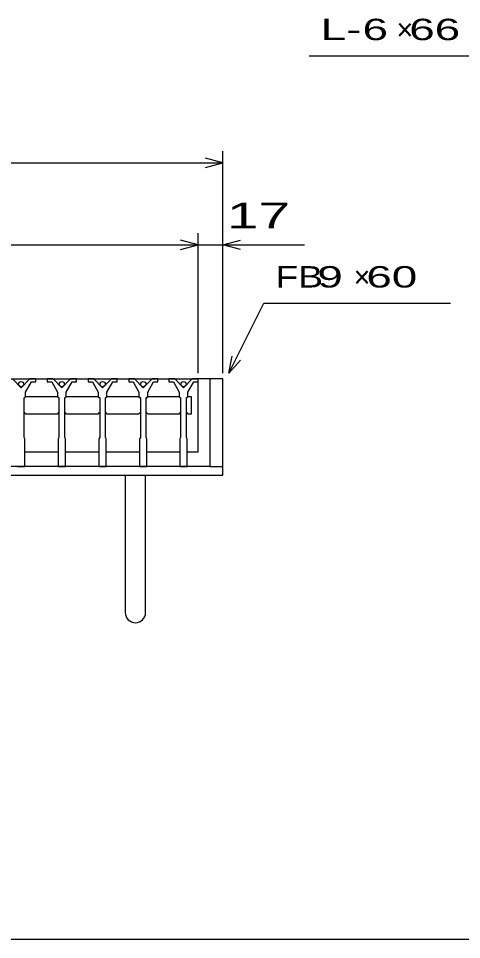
# Model space of a CAD drawing. Units: millimetres, scale not verified. Extents: x -1456 to 1379, y -1028 to 847.
# Drawn here: x -619 to -315, y -913 to -282 of the extents above; entities that cross this region are included whole.
import ezdxf
from ezdxf.enums import TextEntityAlignment as Align

# ---------------------------------------------------------------- set-up
doc = ezdxf.new("R2010")
doc.units = ezdxf.units.MM
doc.header["$LTSCALE"] = 8
for name, color, linetype, lineweight in [('0_2', 150, 'Continuous', 25), ('16', 3, 'Continuous', 25), ('19', 6, 'Continuous', 25), ('22', 2, 'Continuous', 25)]:
    doc.layers.add(name, color=color, linetype=linetype, lineweight=lineweight)
doc.styles.add('ベクトル', font='')
doc.styles.get('ベクトル').set_extended_font_data('ベクトル')

msp = doc.modelspace()

# ---------------------------------------------------------------- linework, layer by layer
at = {"layer": '0_2'}
msp.add_line((1379.2, -912.8), (-1388.8, -912.8), dxfattribs=at)
at = {"layer": '16'}
for p, q in [((-989.4, -528.7), (-495.4, -528.7)), ((-616.7, -534.7), (-622.7, -528.7)), ((-610.7, -528.7), (-616.7, -534.7)), ((-606.7, -528.7), (-610.7, -528.7)), ((-606.7, -530.7), (-606.7, -528.7)), ((-598.8, -528.7), (-598.8, -530.7)), ((-594.8, -528.7), (-598.8, -528.7)), ((-588.8, -534.7), (-594.8, -528.7)), ((-582.8, -528.7), (-588.8, -534.7)), ((-578.8, -528.7), (-582.8, -528.7)), ((-578.8, -530.7), (-578.8, -528.7)), ((-570.9, -528.7), (-570.9, -530.7)), ((-566.9, -528.7), (-570.9, -528.7)), ((-560.9, -534.7), (-566.9, -528.7)), ((-554.9, -528.7), (-560.9, -534.7)), ((-550.9, -528.7), (-554.9, -528.7)), ((-550.9, -530.7), (-550.9, -528.7)), ((-543, -528.7), (-543, -530.7)), ((-539, -528.7), (-543, -528.7)), ((-533, -534.7), (-539, -528.7)), ((-527, -528.7), (-533, -534.7)), ((-523, -528.7), (-527, -528.7)), ((-523, -530.7), (-523, -528.7)), ((-515.4, -528.7), (-515.4, -530.7)), ((-511.4, -528.7), (-515.4, -528.7)), ((-505.4, -534.7), (-511.4, -528.7)), ((-499.4, -528.7), (-505.4, -534.7)), ((-495.4, -528.7), (-499.4, -528.7)), ((-495.4, -530.7), (-495.4, -528.7)), ((-495.4, -578.7), (-495.4, -528.7)), ((-613.7, -537.7), (-609.7, -530.7)), ((-609.7, -530.7), (-606.7, -530.7)), ((-598.8, -530.7), (-595.8, -530.7)), ((-595.8, -530.7), (-591.8, -537.7)), ((-585.8, -537.7), (-581.8, -530.7)), ((-581.8, -530.7), (-578.8, -530.7)), ((-570.9, -530.7), (-567.9, -530.7)), ((-567.9, -530.7), (-563.9, -537.7)), ((-557.9, -537.7), (-553.9, -530.7)), ((-553.9, -530.7), (-550.9, -530.7)), ((-543, -530.7), (-540, -530.7)), ((-540, -530.7), (-536, -537.7)), ((-530, -537.7), (-526, -530.7)), ((-526, -530.7), (-523, -530.7)), ((-515.4, -530.7), (-512.4, -530.7)), ((-512.4, -530.7), (-508.4, -537.7)), ((-502.4, -537.7), (-498.4, -530.7)), ((-498.4, -530.7), (-495.4, -530.7)), ((-614.7, -541.7), (-613.7, -540.7)), ((-614.7, -568.7), (-614.7, -541.7)), ((-614.45, -541.7), (-613.45, -540.7)), ((-613.7, -540.7), (-613.7, -537.7)), ((-613.45, -540.7), (-592.05, -540.7)), ((-592.05, -540.7), (-591.05, -541.7)), ((-591.8, -537.7), (-591.8, -540.7)), ((-591.8, -540.7), (-590.8, -541.7)), ((-590.8, -541.7), (-590.8, -568.7)), ((-586.8, -541.7), (-585.8, -540.7)), ((-586.8, -568.7), (-586.8, -541.7)), ((-586.55, -541.7), (-585.55, -540.7)), ((-585.8, -540.7), (-585.8, -537.7)), ((-585.55, -540.7), (-564.15, -540.7)), ((-564.15, -540.7), (-563.15, -541.7)), ((-563.9, -537.7), (-563.9, -540.7)), ((-563.9, -540.7), (-562.9, -541.7)), ((-562.9, -541.7), (-562.9, -568.7)), ((-558.9, -541.7), (-557.9, -540.7)), ((-558.9, -568.7), (-558.9, -541.7)), ((-558.65, -541.7), (-557.65, -540.7)), ((-557.9, -540.7), (-557.9, -537.7)), ((-557.65, -540.7), (-536.25, -540.7)), ((-536.25, -540.7), (-535.25, -541.7)), ((-536, -537.7), (-536, -540.7)), ((-536, -540.7), (-535, -541.7)), ((-535, -541.7), (-535, -568.7)), ((-531, -541.7), (-530, -540.7)), ((-531, -568.7), (-531, -541.7)), ((-530.75, -541.7), (-529.75, -540.7)), ((-530, -540.7), (-530, -537.7)), ((-529.75, -540.7), (-508.65, -540.7)), ((-508.65, -540.7), (-507.65, -541.7)), ((-508.4, -537.7), (-508.4, -540.7)), ((-508.4, -540.7), (-507.4, -541.7)), ((-507.4, -541.7), (-507.4, -568.7)), ((-503.4, -541.7), (-502.4, -540.7)), ((-503.4, -568.7), (-503.4, -541.7)), ((-503.15, -541.7), (-502.15, -540.7)), ((-502.4, -540.7), (-502.4, -537.7)), ((-502.15, -540.7), (-500.15, -540.7)), ((-500.15, -540.7), (-500.15, -552.7)), ((-613.45, -552.7), (-614.45, -551.7)), ((-592.05, -552.7), (-613.45, -552.7)), ((-591.05, -551.7), (-592.05, -552.7)), ((-585.55, -552.7), (-586.55, -551.7)), ((-564.15, -552.7), (-585.55, -552.7)), ((-563.15, -551.7), (-564.15, -552.7)), ((-557.65, -552.7), (-558.65, -551.7)), ((-536.25, -552.7), (-557.65, -552.7)), ((-535.25, -551.7), (-536.25, -552.7)), ((-529.75, -552.7), (-530.75, -551.7)), ((-508.65, -552.7), (-529.75, -552.7)), ((-507.65, -551.7), (-508.65, -552.7)), ((-502.15, -552.7), (-503.15, -551.7)), ((-500.15, -552.7), (-502.15, -552.7)), ((-614.2, -569.7), (-614.7, -568.7)), ((-614.2, -588.7), (-614.2, -569.7)), ((-590.8, -568.7), (-591.3, -569.7)), ((-591.3, -569.7), (-591.3, -588.7)), ((-586.3, -569.7), (-586.8, -568.7)), ((-586.3, -588.7), (-586.3, -569.7)), ((-562.9, -568.7), (-563.4, -569.7)), ((-563.4, -569.7), (-563.4, -588.7)), ((-558.4, -569.7), (-558.9, -568.7)), ((-558.4, -588.7), (-558.4, -569.7)), ((-535, -568.7), (-535.5, -569.7)), ((-535.5, -569.7), (-535.5, -588.7)), ((-530.5, -569.7), (-531, -568.7)), ((-530.5, -588.7), (-530.5, -569.7)), ((-507.4, -568.7), (-507.9, -569.7)), ((-507.9, -569.7), (-507.9, -588.7)), ((-502.9, -569.7), (-503.4, -568.7)), ((-502.9, -588.7), (-502.9, -569.7)), ((-614.2, -578.7), (-591.3, -578.7)), ((-586.3, -578.7), (-563.4, -578.7)), ((-558.4, -578.7), (-535.5, -578.7)), ((-530.5, -578.7), (-507.9, -578.7)), ((-502.9, -578.7), (-495.4, -578.7)), ((-619.2, -588.7), (-614.2, -588.7)), ((-591.3, -588.7), (-586.3, -588.7)), ((-563.4, -588.7), (-558.4, -588.7)), ((-535.5, -588.7), (-530.5, -588.7)), ((-507.9, -588.7), (-502.9, -588.7))]:
    msp.add_line(p, q, dxfattribs=at)
for centre in [(-616.7, -532.2), (-588.8, -532.2), (-560.9, -532.2), (-533, -532.2), (-505.4, -532.2)]:
    msp.add_circle(centre, 1.8, dxfattribs=at)
at = {"layer": '19'}
for p, q in [((-478.4, -528.7), (-495.4, -528.7)), ((-487.4, -528.7), (-487.4, -588.7)), ((-478.4, -594.7), (-478.4, -528.7)), ((-487.4, -588.7), (-997.4, -588.7)), ((-487.4, -588.7), (-478.4, -588.7)), ((-1006.4, -594.7), (-478.4, -594.7)), ((-545.4, -594.7), (-545.4, -688.7)), ((-531.4, -688.7), (-531.4, -594.7))]:
    msp.add_line(p, q, dxfattribs=at)
msp.add_arc((-538.4, -688.7), 7, 180, 0, dxfattribs=at)
at = {"layer": '22', "color": 4}
for p, q in [((-419.4, -307.2), (-259.4, -307.2)), ((-478.4, -380.7), (-490.4, -377.5)), ((-478.4, -524.7), (-478.4, -372.7)), ((-1006.4, -380.7), (-478.4, -380.7)), ((-490.4, -383.9), (-478.4, -380.7)), ((-495.4, -524.7), (-495.4, -428.7)), ((-478.4, -524.7), (-478.4, -428.7)), ((-495.4, -436.7), (-507.4, -433.5)), ((-478.4, -436.7), (-466.4, -433.5)), ((-989.4, -436.7), (-495.4, -436.7)), ((-507.4, -439.9), (-495.4, -436.7)), ((-495.4, -436.7), (-478.4, -436.7)), ((-466.4, -439.9), (-478.4, -436.7)), ((-478.4, -436.7), (-422.4, -436.7)), ((-474.4, -524.7), (-450.4, -476.7)), ((-450.4, -476.7), (-322.4, -476.7)), ((-474.4, -524.7), (-472, -513.02)), ((-474.4, -524.7), (-466.4, -515.9))]:
    msp.add_line(p, q, dxfattribs=at)

# ---------------------------------------------------------------- texts
at = {"layer": '22', "style": 'ベクトル'}
for s, height, width, p in [('L-', 14.66, 1.6, (-411.4, -289.2)), (' 6 ', 14.66, 1.6, (-391.4, -289.2)), (' 66 ', 14.66, 1.6, (-359.4, -289.2)), (' 17 ', 17.6, 1.65, (-486.4, -416.7)), ('FB', 14.66, 1.3, (-442.4, -458.7)), (' 9 ', 14.66, 1.6, (-422.4, -458.7)), (' 60', 14.66, 1.6, (-388.8, -458.7))]:
    msp.add_text(s, height=height, dxfattribs=dict(at, width=width)).set_placement(p, align=Align.MIDDLE_LEFT)
for p in [(-359.4, -289.2), (-388.8, -458.7)]:
    msp.add_text('×', height=14.66, dxfattribs=at).set_placement(p, align=Align.MIDDLE_LEFT)

doc.saveas('drawing.dxf')
